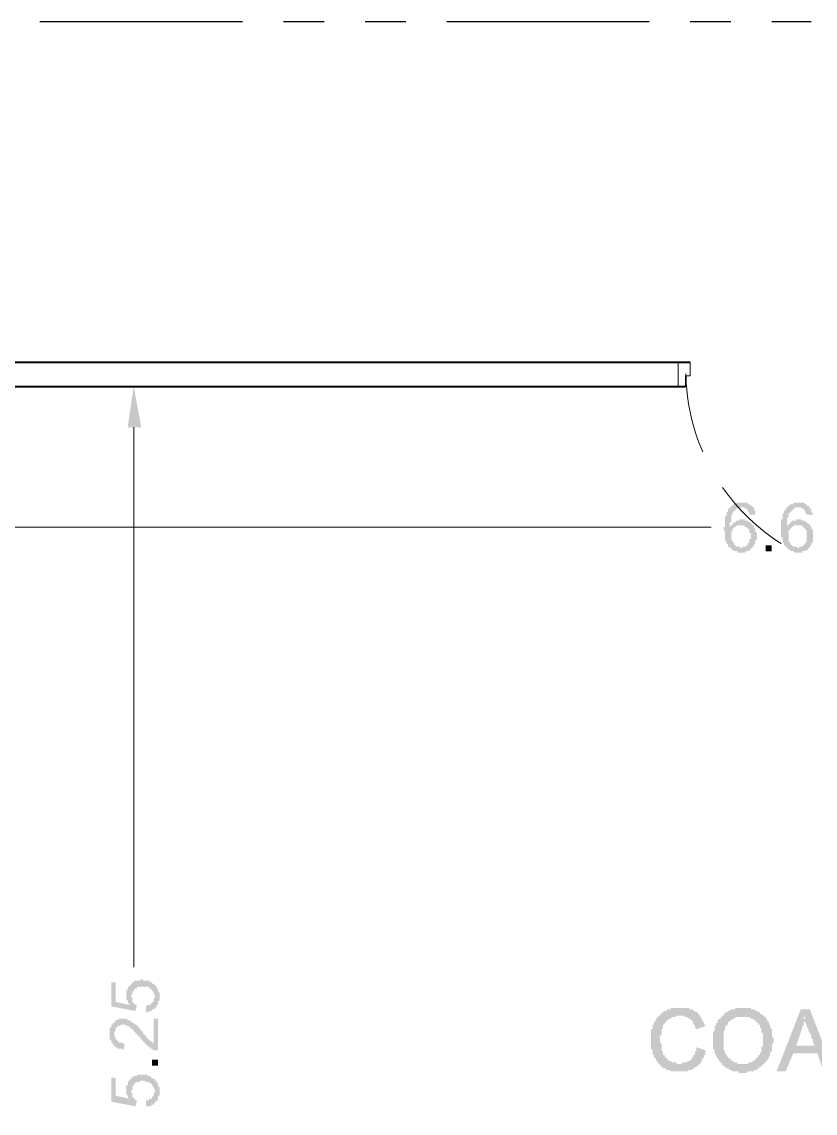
# Model space of a CAD drawing. Header units: inches. Extents: x -11 to 213, y -78 to 40.
# Drawn here: x 3.019 to 6.192, y 18.289 to 22.652 of the extents above; entities that cross this region are included whole.
import ezdxf

# ---------------------------------------------------------------- set-up
doc = ezdxf.new("R2010")
doc.units = ezdxf.units.IN
doc.header["$MEASUREMENT"] = 0
doc.layers.add('PDF_0', color=7, linetype='Continuous')

msp = doc.modelspace()

# ---------------------------------------------------------------- hatches: boundary and pattern name
at = {"layer": 'PDF_0'}
h = msp.add_hatch(color=256, dxfattribs=at)
h.paths.add_polyline_path([(5.85015, 20.63284), (5.8562, 20.63889), (5.8562, 20.63889), (5.8562, 20.63889), (5.86225, 20.64494), (5.86225, 20.64494), (5.86225, 20.64494), (5.8683, 20.65099), (5.8683, 20.65099), (5.8683, 20.65099), (5.87434, 20.65099), (5.87434, 20.65704), (5.87434, 20.65704), (5.88039, 20.65704), (5.88039, 20.65704), (5.88039, 20.65704), (5.88644, 20.65704), (5.88644, 20.65704), (5.89249, 20.66308), (5.89249, 20.66308), (5.89854, 20.66308), (5.89854, 20.66308), (5.89854, 20.66308), (5.90458, 20.66308), (5.90458, 20.66308), (5.91063, 20.66308), (5.91063, 20.65704), (5.91063, 20.65704), (5.91668, 20.65704), (5.91668, 20.65704), (5.92273, 20.65704), (5.92273, 20.65704), (5.92273, 20.65704), (5.92878, 20.65099), (5.92878, 20.65099), (5.93482, 20.65099), (5.93482, 20.65099), (5.93482, 20.64494), (5.94087, 20.64494), (5.94087, 20.64494), (5.94087, 20.64494), (5.94087, 20.63889), (5.94692, 20.63889), (5.94692, 20.63889), (5.94692, 20.63284), (5.94692, 20.63284), (5.94692, 20.63284), (5.95297, 20.6268), (5.95297, 20.6268), (5.95297, 20.62075), (5.95297, 20.62075), (5.95297, 20.62075), (5.95297, 20.6147), (5.95297, 20.6147), (5.95902, 20.60865), (5.95902, 20.60865), (5.95902, 20.60261), (5.95902, 20.60261), (5.95902, 20.59656), (5.95902, 20.59656), (5.95902, 20.59656), (5.95902, 20.59051), (5.95902, 20.59051), (5.95902, 20.58446), (5.95902, 20.58446), (5.95297, 20.57841), (5.95297, 20.57841), (5.95297, 20.57841), (5.95297, 20.57237), (5.95297, 20.57237), (5.95297, 20.56632), (5.95297, 20.56632), (5.94692, 20.56632), (5.94692, 20.56027), (5.94692, 20.56027), (5.94692, 20.55422), (5.94692, 20.55422), (5.94087, 20.55422), (5.94087, 20.54817), (5.94087, 20.54817), (5.94087, 20.54817), (5.93482, 20.54817), (5.93482, 20.54213), (5.93482, 20.54213), (5.92878, 20.54213), (5.92878, 20.54213), (5.92878, 20.53608), (5.92273, 20.53608), (5.92273, 20.53608), (5.92273, 20.53608), (5.91668, 20.53608), (5.91668, 20.53608), (5.91063, 20.53003), (5.91063, 20.53003), (5.90458, 20.53003), (5.90458, 20.53003), (5.90458, 20.53003), (5.89854, 20.53003), (5.89854, 20.53003), (5.89249, 20.53003), (5.89249, 20.53003), (5.88644, 20.53003), (5.88644, 20.53003), (5.88039, 20.53003), (5.88039, 20.53003), (5.88039, 20.53608), (5.87434, 20.53608), (5.87434, 20.53608), (5.8683, 20.53608), (5.8683, 20.53608), (5.8683, 20.53608), (5.86225, 20.54213), (5.86225, 20.54213), (5.86225, 20.54213), (5.8562, 20.54213), (5.8562, 20.54817), (5.85015, 20.54817), (5.85015, 20.54817), (5.85015, 20.55422), (5.85015, 20.55422), (5.85015, 20.55422), (5.84411, 20.55422), (5.84411, 20.55422), (5.84411, 20.56027), (5.84411, 20.56027), (5.84411, 20.56027), (5.83806, 20.56632), (5.83806, 20.56632), (5.83806, 20.56632), (5.83806, 20.57237), (5.83806, 20.57237), (5.83806, 20.57237), (5.83201, 20.57841), (5.83201, 20.57841), (5.83201, 20.58446), (5.83201, 20.58446), (5.83201, 20.58446), (5.83201, 20.59051), (5.83201, 20.59051), (5.83201, 20.59656), (5.83201, 20.59656), (5.83201, 20.60261), (5.83201, 20.60261), (5.83201, 20.60865), (5.83201, 20.60865), (5.83201, 20.6147), (5.82596, 20.62075), (5.82596, 20.62075), (5.82596, 20.6268), (5.82596, 20.6268), (5.82596, 20.6268), (5.82596, 20.63284), (5.83201, 20.63284), (5.83201, 20.63889), (5.83201, 20.64494), (5.83201, 20.64494), (5.83201, 20.65099), (5.83201, 20.65099), (5.83201, 20.65704), (5.83201, 20.65704), (5.83201, 20.66308), (5.83201, 20.66308), (5.83201, 20.66308), (5.83201, 20.66913), (5.83201, 20.66913), (5.83201, 20.67518), (5.83201, 20.67518), (5.83806, 20.68123), (5.83806, 20.68123), (5.83806, 20.68123), (5.83806, 20.68728), (5.83806, 20.68728), (5.83806, 20.68728), (5.83806, 20.69332), (5.84411, 20.69332), (5.84411, 20.69332), (5.84411, 20.69937), (5.84411, 20.69937), (5.84411, 20.69937), (5.84411, 20.70542), (5.84411, 20.70542), (5.85015, 20.70542), (5.85015, 20.71147), (5.85015, 20.71147), (5.8562, 20.71147), (5.8562, 20.71147), (5.8562, 20.71751), (5.8562, 20.71751), (5.86225, 20.71751), (5.86225, 20.72356), (5.8683, 20.72356), (5.8683, 20.72356), (5.8683, 20.72356), (5.87434, 20.72356), (5.87434, 20.72356), (5.87434, 20.72961), (5.88039, 20.72961), (5.88039, 20.72961), (5.88644, 20.72961), (5.88644, 20.72961), (5.89249, 20.72961), (5.89249, 20.72961), (5.89249, 20.72961), (5.89854, 20.72961), (5.89854, 20.72961), (5.89854, 20.72961), (5.90458, 20.72961), (5.90458, 20.72961), (5.91063, 20.72961), (5.91063, 20.72961), (5.91668, 20.72961), (5.91668, 20.72961), (5.92273, 20.72961), (5.92273, 20.72356), (5.92273, 20.72356), (5.92878, 20.72356), (5.92878, 20.72356), (5.92878, 20.72356), (5.93482, 20.71751), (5.93482, 20.71751), (5.93482, 20.71751), (5.94087, 20.71751), (5.94087, 20.71147), (5.94087, 20.71147), (5.94692, 20.71147), (5.94692, 20.70542), (5.94692, 20.70542), (5.94692, 20.70542), (5.94692, 20.69937), (5.95297, 20.69937), (5.95297, 20.69332), (5.95297, 20.69332), (5.95297, 20.68728), (5.95297, 20.68728), (5.95297, 20.68123), (5.95297, 20.68123), (5.92878, 20.68123), (5.92878, 20.68123), (5.92878, 20.68728), (5.92878, 20.68728), (5.92878, 20.69332), (5.92273, 20.69332), (5.92273, 20.69332), (5.92273, 20.69937), (5.92273, 20.69937), (5.92273, 20.69937), (5.91668, 20.70542), (5.91668, 20.70542), (5.91668, 20.70542), (5.91063, 20.70542), (5.91063, 20.70542), (5.91063, 20.71147), (5.90458, 20.71147), (5.90458, 20.71147), (5.90458, 20.71147), (5.89854, 20.71147), (5.89854, 20.71147), (5.89249, 20.71147), (5.89249, 20.71147), (5.89249, 20.71147), (5.88644, 20.71147), (5.88644, 20.71147), (5.88039, 20.70542), (5.88039, 20.70542), (5.88039, 20.70542), (5.87434, 20.70542), (5.87434, 20.69937), (5.87434, 20.69937), (5.8683, 20.69937), (5.8683, 20.69332), (5.8683, 20.69332), (5.8683, 20.69332), (5.86225, 20.69332), (5.86225, 20.68728), (5.86225, 20.68728), (5.86225, 20.68728), (5.86225, 20.68123), (5.86225, 20.68123), (5.8562, 20.68123), (5.8562, 20.67518), (5.8562, 20.67518), (5.8562, 20.66913), (5.8562, 20.66913), (5.8562, 20.66913), (5.8562, 20.66308), (5.8562, 20.66308), (5.8562, 20.65704), (5.8562, 20.65704), (5.8562, 20.65099), (5.85015, 20.65099), (5.85015, 20.64494), (5.85015, 20.64494), (5.85015, 20.63889), (5.85015, 20.63284), (5.85015, 20.63284)], flags=0)
h.paths.add_polyline_path([(5.89854, 20.54817), (5.89854, 20.54817), (5.89854, 20.54817), (5.90458, 20.55422), (5.90458, 20.55422), (5.91063, 20.55422), (5.91063, 20.55422), (5.91063, 20.55422), (5.91668, 20.55422), (5.91668, 20.56027), (5.91668, 20.56027), (5.92273, 20.56027), (5.92273, 20.56632), (5.92273, 20.56632), (5.92273, 20.56632), (5.92878, 20.57237), (5.92878, 20.57237), (5.92878, 20.57237), (5.92878, 20.57841), (5.92878, 20.57841), (5.92878, 20.58446), (5.93482, 20.58446), (5.93482, 20.59051), (5.93482, 20.59051), (5.93482, 20.59656), (5.93482, 20.59656), (5.93482, 20.59656), (5.93482, 20.60261), (5.93482, 20.60261), (5.93482, 20.60865), (5.92878, 20.60865), (5.92878, 20.6147), (5.92878, 20.6147), (5.92878, 20.62075), (5.92878, 20.62075), (5.92878, 20.62075), (5.92273, 20.6268), (5.92273, 20.6268), (5.92273, 20.6268), (5.92273, 20.6268), (5.91668, 20.63284), (5.91668, 20.63284), (5.91668, 20.63284), (5.91063, 20.63284), (5.91063, 20.63889), (5.91063, 20.63889), (5.90458, 20.63889), (5.90458, 20.63889), (5.89854, 20.63889), (5.89854, 20.63889), (5.89249, 20.63889), (5.89249, 20.63889), (5.89249, 20.63889), (5.88644, 20.63889), (5.88644, 20.63889), (5.88039, 20.63889), (5.88039, 20.63889), (5.87434, 20.63284), (5.87434, 20.63284), (5.87434, 20.63284), (5.8683, 20.63284), (5.8683, 20.6268), (5.8683, 20.6268), (5.8683, 20.6268), (5.86225, 20.6268), (5.86225, 20.62075), (5.86225, 20.62075), (5.86225, 20.62075), (5.86225, 20.6147), (5.8562, 20.6147), (5.8562, 20.60865), (5.8562, 20.60865), (5.8562, 20.60261), (5.8562, 20.60261), (5.8562, 20.59656), (5.8562, 20.59656), (5.8562, 20.59656), (5.8562, 20.59051), (5.8562, 20.59051), (5.8562, 20.58446), (5.8562, 20.58446), (5.8562, 20.57841), (5.86225, 20.57841), (5.86225, 20.57841), (5.86225, 20.57237), (5.86225, 20.57237), (5.86225, 20.57237), (5.8683, 20.56632), (5.8683, 20.56632), (5.8683, 20.56632), (5.8683, 20.56027), (5.87434, 20.56027), (5.87434, 20.56027), (5.87434, 20.55422), (5.88039, 20.55422), (5.88039, 20.55422), (5.88039, 20.55422), (5.88644, 20.55422), (5.88644, 20.55422), (5.89249, 20.55422), (5.89249, 20.54817), (5.89249, 20.54817), (5.89854, 20.54817)], flags=0)
h = msp.add_hatch(color=256, dxfattribs=at)
h.paths.add_polyline_path([(6.07998, 20.63284), (6.07998, 20.63889), (6.08603, 20.63889), (6.08603, 20.63889), (6.08603, 20.64494), (6.08603, 20.64494), (6.09208, 20.64494), (6.09208, 20.65099), (6.09208, 20.65099), (6.09813, 20.65099), (6.09813, 20.65099), (6.09813, 20.65704), (6.10417, 20.65704), (6.10417, 20.65704), (6.11022, 20.65704), (6.11022, 20.65704), (6.11022, 20.65704), (6.11627, 20.65704), (6.11627, 20.66308), (6.12232, 20.66308), (6.12232, 20.66308), (6.12836, 20.66308), (6.12836, 20.66308), (6.12836, 20.66308), (6.13441, 20.66308), (6.13441, 20.66308), (6.14046, 20.65704), (6.14046, 20.65704), (6.14046, 20.65704), (6.14651, 20.65704), (6.14651, 20.65704), (6.15256, 20.65704), (6.15256, 20.65704), (6.15256, 20.65099), (6.1586, 20.65099), (6.1586, 20.65099), (6.1586, 20.65099), (6.16465, 20.64494), (6.16465, 20.64494), (6.16465, 20.64494), (6.1707, 20.64494), (6.1707, 20.63889), (6.1707, 20.63889), (6.1707, 20.63889), (6.17675, 20.63284), (6.17675, 20.63284), (6.17675, 20.63284), (6.17675, 20.6268), (6.17675, 20.6268), (6.1828, 20.62075), (6.1828, 20.62075), (6.1828, 20.62075), (6.1828, 20.6147), (6.1828, 20.6147), (6.1828, 20.60865), (6.1828, 20.60865), (6.1828, 20.60261), (6.1828, 20.60261), (6.1828, 20.59656), (6.1828, 20.59656), (6.1828, 20.59656), (6.1828, 20.59051), (6.1828, 20.59051), (6.1828, 20.58446), (6.1828, 20.58446), (6.1828, 20.57841), (6.1828, 20.57841), (6.1828, 20.57841), (6.1828, 20.57237), (6.1828, 20.57237), (6.17675, 20.56632), (6.17675, 20.56632), (6.17675, 20.56632), (6.17675, 20.56027), (6.17675, 20.56027), (6.1707, 20.55422), (6.1707, 20.55422), (6.1707, 20.55422), (6.1707, 20.54817), (6.1707, 20.54817), (6.16465, 20.54817), (6.16465, 20.54817), (6.16465, 20.54213), (6.1586, 20.54213), (6.1586, 20.54213), (6.1586, 20.54213), (6.15256, 20.53608), (6.15256, 20.53608), (6.15256, 20.53608), (6.14651, 20.53608), (6.14651, 20.53608), (6.14046, 20.53608), (6.14046, 20.53003), (6.13441, 20.53003), (6.13441, 20.53003), (6.13441, 20.53003), (6.12836, 20.53003), (6.12836, 20.53003), (6.12232, 20.53003), (6.12232, 20.53003), (6.11627, 20.53003), (6.11627, 20.53003), (6.11022, 20.53003), (6.11022, 20.53003), (6.11022, 20.53003), (6.10417, 20.53608), (6.10417, 20.53608), (6.09813, 20.53608), (6.09813, 20.53608), (6.09813, 20.53608), (6.09208, 20.53608), (6.09208, 20.54213), (6.08603, 20.54213), (6.08603, 20.54213), (6.08603, 20.54213), (6.07998, 20.54817), (6.07998, 20.54817), (6.07998, 20.54817), (6.07393, 20.55422), (6.07393, 20.55422), (6.07393, 20.55422), (6.07393, 20.55422), (6.07393, 20.55422), (6.06789, 20.56027), (6.06789, 20.56027), (6.06789, 20.56027), (6.06789, 20.56632), (6.06789, 20.56632), (6.06789, 20.56632), (6.06184, 20.57237), (6.06184, 20.57237), (6.06184, 20.57237), (6.06184, 20.57841), (6.06184, 20.57841), (6.06184, 20.58446), (6.06184, 20.58446), (6.06184, 20.58446), (6.06184, 20.59051), (6.05579, 20.59051), (6.05579, 20.59656), (6.05579, 20.59656), (6.05579, 20.60261), (6.05579, 20.60261), (6.05579, 20.60865), (6.05579, 20.60865), (6.05579, 20.6147), (6.05579, 20.62075), (6.05579, 20.62075), (6.05579, 20.6268), (6.05579, 20.6268), (6.05579, 20.6268), (6.05579, 20.63284), (6.05579, 20.63284), (6.05579, 20.63889), (6.05579, 20.64494), (6.05579, 20.64494), (6.05579, 20.65099), (6.05579, 20.65099), (6.05579, 20.65704), (6.05579, 20.65704), (6.05579, 20.66308), (6.06184, 20.66308), (6.06184, 20.66308), (6.06184, 20.66913), (6.06184, 20.66913), (6.06184, 20.67518), (6.06184, 20.67518), (6.06184, 20.68123), (6.06184, 20.68123), (6.06184, 20.68123), (6.06184, 20.68728), (6.06789, 20.68728), (6.06789, 20.68728), (6.06789, 20.69332), (6.06789, 20.69332), (6.06789, 20.69332), (6.06789, 20.69937), (6.07393, 20.69937), (6.07393, 20.69937), (6.07393, 20.70542), (6.07393, 20.70542), (6.07393, 20.70542), (6.07998, 20.71147), (6.07998, 20.71147), (6.07998, 20.71147), (6.07998, 20.71147), (6.08603, 20.71751), (6.08603, 20.71751), (6.08603, 20.71751), (6.09208, 20.72356), (6.09208, 20.72356), (6.09208, 20.72356), (6.09813, 20.72356), (6.09813, 20.72356), (6.10417, 20.72356), (6.10417, 20.72961), (6.10417, 20.72961), (6.11022, 20.72961), (6.11022, 20.72961), (6.11627, 20.72961), (6.11627, 20.72961), (6.12232, 20.72961), (6.12232, 20.72961), (6.12836, 20.72961), (6.12836, 20.72961), (6.12836, 20.72961), (6.13441, 20.72961), (6.13441, 20.72961), (6.13441, 20.72961), (6.14046, 20.72961), (6.14046, 20.72961), (6.14651, 20.72961), (6.14651, 20.72961), (6.15256, 20.72356), (6.15256, 20.72356), (6.15256, 20.72356), (6.1586, 20.72356), (6.1586, 20.72356), (6.1586, 20.71751), (6.16465, 20.71751), (6.16465, 20.71751), (6.16465, 20.71751), (6.1707, 20.71147), (6.1707, 20.71147), (6.1707, 20.71147), (6.1707, 20.70542), (6.17675, 20.70542), (6.17675, 20.70542), (6.17675, 20.69937), (6.17675, 20.69937), (6.17675, 20.69332), (6.17675, 20.69332), (6.1828, 20.68728), (6.1828, 20.68728), (6.1828, 20.68123), (6.1828, 20.68123), (6.1586, 20.68123), (6.1586, 20.68123), (6.1586, 20.68728), (6.15256, 20.68728), (6.15256, 20.69332), (6.15256, 20.69332), (6.15256, 20.69332), (6.15256, 20.69937), (6.14651, 20.69937), (6.14651, 20.69937), (6.14651, 20.70542), (6.14651, 20.70542), (6.14046, 20.70542), (6.14046, 20.70542), (6.14046, 20.70542), (6.13441, 20.71147), (6.13441, 20.71147), (6.12836, 20.71147), (6.12836, 20.71147), (6.12836, 20.71147), (6.12232, 20.71147), (6.12232, 20.71147), (6.12232, 20.71147), (6.11627, 20.71147), (6.11627, 20.71147), (6.11022, 20.71147), (6.11022, 20.70542), (6.11022, 20.70542), (6.10417, 20.70542), (6.10417, 20.70542), (6.10417, 20.69937), (6.09813, 20.69937), (6.09813, 20.69937), (6.09813, 20.69332), (6.09208, 20.69332), (6.09208, 20.69332), (6.09208, 20.69332), (6.09208, 20.68728), (6.09208, 20.68728), (6.08603, 20.68728), (6.08603, 20.68123), (6.08603, 20.68123), (6.08603, 20.68123), (6.08603, 20.67518), (6.08603, 20.67518), (6.08603, 20.66913), (6.08603, 20.66913), (6.07998, 20.66913), (6.07998, 20.66308), (6.07998, 20.66308), (6.07998, 20.65704), (6.07998, 20.65704), (6.07998, 20.65099), (6.07998, 20.65099), (6.07998, 20.64494), (6.07998, 20.64494), (6.07998, 20.63889), (6.07998, 20.63284), (6.07998, 20.63284)], flags=0)
h.paths.add_polyline_path([(6.12232, 20.54817), (6.12836, 20.54817), (6.12836, 20.54817), (6.12836, 20.55422), (6.13441, 20.55422), (6.13441, 20.55422), (6.14046, 20.55422), (6.14046, 20.55422), (6.14046, 20.55422), (6.14651, 20.56027), (6.14651, 20.56027), (6.14651, 20.56027), (6.15256, 20.56632), (6.15256, 20.56632), (6.15256, 20.56632), (6.15256, 20.57237), (6.15256, 20.57237), (6.1586, 20.57237), (6.1586, 20.57841), (6.1586, 20.57841), (6.1586, 20.58446), (6.1586, 20.58446), (6.1586, 20.59051), (6.1586, 20.59051), (6.1586, 20.59656), (6.1586, 20.59656), (6.1586, 20.59656), (6.1586, 20.60261), (6.1586, 20.60261), (6.1586, 20.60865), (6.1586, 20.60865), (6.1586, 20.6147), (6.1586, 20.6147), (6.1586, 20.62075), (6.15256, 20.62075), (6.15256, 20.62075), (6.15256, 20.6268), (6.15256, 20.6268), (6.15256, 20.6268), (6.14651, 20.6268), (6.14651, 20.63284), (6.14651, 20.63284), (6.14046, 20.63284), (6.14046, 20.63284), (6.14046, 20.63889), (6.13441, 20.63889), (6.13441, 20.63889), (6.12836, 20.63889), (6.12836, 20.63889), (6.12232, 20.63889), (6.12232, 20.63889), (6.12232, 20.63889), (6.11627, 20.63889), (6.11627, 20.63889), (6.11022, 20.63889), (6.11022, 20.63889), (6.10417, 20.63889), (6.10417, 20.63284), (6.10417, 20.63284), (6.09813, 20.63284), (6.09813, 20.63284), (6.09813, 20.6268), (6.09208, 20.6268), (6.09208, 20.6268), (6.09208, 20.6268), (6.09208, 20.62075), (6.08603, 20.62075), (6.08603, 20.62075), (6.08603, 20.6147), (6.08603, 20.6147), (6.08603, 20.60865), (6.08603, 20.60865), (6.08603, 20.60261), (6.08603, 20.60261), (6.08603, 20.59656), (6.08603, 20.59656), (6.08603, 20.59656), (6.08603, 20.59051), (6.08603, 20.59051), (6.08603, 20.58446), (6.08603, 20.58446), (6.08603, 20.57841), (6.08603, 20.57841), (6.08603, 20.57841), (6.08603, 20.57237), (6.09208, 20.57237), (6.09208, 20.57237), (6.09208, 20.56632), (6.09208, 20.56632), (6.09208, 20.56632), (6.09813, 20.56027), (6.09813, 20.56027), (6.09813, 20.56027), (6.10417, 20.55422), (6.10417, 20.55422), (6.11022, 20.55422), (6.11022, 20.55422), (6.11022, 20.55422), (6.11627, 20.55422), (6.11627, 20.55422), (6.12232, 20.54817), (6.12232, 20.54817), (6.12232, 20.54817)], flags=0)
for points in [[(3.44905, 18.72164), (3.44905, 18.72769), (3.443, 18.72769), (3.443, 18.73374), (3.443, 18.73374), (3.443, 18.73374), (3.443, 18.73978), (3.43695, 18.73978), (3.43695, 18.74583), (3.43695, 18.74583), (3.43695, 18.75188), (3.43695, 18.75188), (3.43695, 18.75188), (3.43695, 18.75793), (3.43695, 18.75793), (3.43695, 18.76397), (3.43695, 18.76397), (3.43695, 18.76397), (3.43695, 18.77002), (3.43695, 18.77002), (3.43695, 18.77607), (3.43695, 18.77607), (3.43695, 18.78212), (3.443, 18.78212), (3.443, 18.78212), (3.443, 18.78817), (3.443, 18.78817), (3.443, 18.79421), (3.443, 18.79421), (3.44905, 18.79421), (3.44905, 18.80026), (3.44905, 18.80026), (3.4551, 18.80026), (3.4551, 18.80631), (3.4551, 18.80631), (3.4551, 18.80631), (3.46114, 18.80631), (3.46114, 18.81236), (3.46114, 18.81236), (3.46719, 18.81236), (3.46719, 18.81236), (3.46719, 18.81841), (3.47324, 18.81841), (3.47324, 18.81841), (3.47929, 18.81841), (3.47929, 18.81841), (3.48534, 18.81841), (3.48534, 18.81841), (3.48534, 18.81841), (3.49138, 18.81841), (3.49138, 18.81841), (3.49743, 18.82445), (3.49743, 18.82445), (3.49743, 18.82445), (3.50348, 18.82445), (3.50348, 18.81841), (3.50953, 18.81841), (3.50953, 18.81841), (3.51558, 18.81841), (3.51558, 18.81841), (3.52162, 18.81841), (3.52162, 18.81841), (3.52162, 18.81841), (3.52767, 18.81841), (3.52767, 18.81841), (3.53372, 18.81236), (3.53372, 18.81236), (3.53372, 18.81236), (3.53977, 18.81236), (3.53977, 18.81236), (3.53977, 18.80631), (3.54582, 18.80631), (3.54582, 18.80631), (3.54582, 18.80631), (3.55186, 18.80026), (3.55186, 18.80026), (3.55186, 18.80026), (3.55186, 18.80026), (3.55791, 18.79421), (3.55791, 18.79421), (3.55791, 18.79421), (3.55791, 18.78817), (3.56396, 18.78817), (3.56396, 18.78212), (3.56396, 18.78212), (3.56396, 18.78212), (3.56396, 18.77607), (3.56396, 18.77607), (3.57001, 18.77002), (3.57001, 18.77002), (3.57001, 18.77002), (3.57001, 18.76397), (3.57001, 18.76397), (3.57001, 18.75793), (3.57001, 18.75793), (3.57001, 18.75793), (3.57001, 18.75188), (3.57001, 18.75188), (3.57001, 18.74583), (3.57001, 18.74583), (3.57001, 18.73978), (3.57001, 18.73978), (3.56396, 18.73374), (3.56396, 18.73374), (3.56396, 18.73374), (3.56396, 18.72769), (3.56396, 18.72769), (3.56396, 18.72164), (3.56396, 18.72164), (3.55791, 18.72164), (3.55791, 18.71559), (3.55791, 18.71559), (3.55791, 18.71559), (3.55186, 18.70954), (3.55186, 18.70954), (3.55186, 18.70954), (3.54582, 18.7035), (3.54582, 18.7035), (3.54582, 18.7035), (3.53977, 18.7035), (3.53977, 18.69745), (3.53977, 18.69745), (3.53372, 18.69745), (3.53372, 18.69745), (3.52767, 18.69745), (3.52767, 18.69745), (3.52767, 18.6914), (3.52162, 18.6914), (3.52162, 18.6914), (3.51558, 18.6914), (3.51558, 18.6914), (3.51558, 18.71559), (3.51558, 18.71559), (3.52162, 18.72164), (3.52162, 18.72164), (3.52162, 18.72164), (3.52767, 18.72164), (3.52767, 18.72164), (3.53372, 18.72164), (3.53372, 18.72769), (3.53372, 18.72769), (3.53977, 18.72769), (3.53977, 18.72769), (3.53977, 18.72769), (3.53977, 18.73374), (3.54582, 18.73374), (3.54582, 18.73978), (3.54582, 18.73978), (3.54582, 18.73978), (3.54582, 18.74583), (3.54582, 18.74583), (3.55186, 18.75188), (3.55186, 18.75188), (3.55186, 18.75793), (3.55186, 18.75793), (3.55186, 18.75793), (3.55186, 18.75793), (3.55186, 18.76397), (3.54582, 18.76397), (3.54582, 18.77002), (3.54582, 18.77002), (3.54582, 18.77002), (3.54582, 18.77607), (3.53977, 18.77607), (3.53977, 18.78212), (3.53977, 18.78212), (3.53977, 18.78212), (3.53372, 18.78212), (3.53372, 18.78817), (3.53372, 18.78817), (3.52767, 18.78817), (3.52767, 18.78817), (3.52767, 18.79421), (3.52162, 18.79421), (3.52162, 18.79421), (3.51558, 18.79421), (3.51558, 18.79421), (3.50953, 18.79421), (3.50953, 18.79421), (3.50953, 18.79421), (3.50348, 18.79421), (3.50348, 18.79421), (3.49743, 18.79421), (3.49743, 18.79421), (3.49138, 18.79421), (3.49138, 18.79421), (3.48534, 18.79421), (3.48534, 18.79421), (3.48534, 18.79421), (3.47929, 18.79421), (3.47929, 18.78817), (3.47324, 18.78817), (3.47324, 18.78817), (3.47324, 18.78817), (3.46719, 18.78212), (3.46719, 18.78212), (3.46719, 18.78212), (3.46719, 18.78212), (3.46719, 18.77607), (3.46114, 18.77607), (3.46114, 18.77607), (3.46114, 18.77002), (3.46114, 18.77002), (3.46114, 18.76397), (3.46114, 18.76397), (3.46114, 18.76397), (3.4551, 18.75793), (3.4551, 18.75793), (3.4551, 18.75188), (3.4551, 18.75188), (3.46114, 18.75188), (3.46114, 18.74583), (3.46114, 18.74583), (3.46114, 18.73978), (3.46114, 18.73978), (3.46114, 18.73374), (3.46114, 18.73374), (3.46114, 18.73374), (3.46719, 18.72769), (3.46719, 18.72769), (3.46719, 18.72769), (3.47324, 18.72164), (3.47324, 18.72164), (3.47324, 18.72164), (3.47929, 18.72164), (3.47324, 18.69745), (3.37647, 18.71559), (3.37647, 18.81236), (3.39462, 18.81236), (3.39462, 18.73374)], [(5.75338, 18.54019), (5.75338, 18.53415), (5.75338, 18.53415), (5.75338, 18.5281), (5.75338, 18.52205), (5.74734, 18.52205), (5.74734, 18.516), (5.74734, 18.516), (5.74734, 18.50995), (5.74129, 18.50995), (5.74129, 18.50391), (5.74129, 18.50391), (5.74129, 18.49786), (5.73524, 18.49786), (5.73524, 18.49181), (5.73524, 18.49181), (5.72919, 18.48576), (5.72919, 18.48576), (5.72919, 18.48576), (5.72315, 18.47972), (5.72315, 18.47972), (5.72315, 18.47972), (5.7171, 18.47367), (5.7171, 18.47367), (5.71105, 18.47367), (5.71105, 18.46762), (5.71105, 18.46762), (5.705, 18.46762), (5.705, 18.46762), (5.69895, 18.46157), (5.69895, 18.46157), (5.69291, 18.46157), (5.69291, 18.46157), (5.68686, 18.46157), (5.68081, 18.45552), (5.68081, 18.45552), (5.67476, 18.45552), (5.67476, 18.45552), (5.66871, 18.45552), (5.66871, 18.45552), (5.66267, 18.45552), (5.66267, 18.45552), (5.65662, 18.45552), (5.65057, 18.45552), (5.65057, 18.45552), (5.64452, 18.45552), (5.64452, 18.45552), (5.63847, 18.45552), (5.63243, 18.45552), (5.63243, 18.45552), (5.62638, 18.45552), (5.62638, 18.45552), (5.62033, 18.45552), (5.61428, 18.45552), (5.61428, 18.45552), (5.60824, 18.46157), (5.60824, 18.46157), (5.60219, 18.46157), (5.60219, 18.46157), (5.59614, 18.46157), (5.59614, 18.46762), (5.59009, 18.46762), (5.59009, 18.46762), (5.58404, 18.46762), (5.58404, 18.47367), (5.58404, 18.47367), (5.578, 18.47367), (5.578, 18.47367), (5.57195, 18.47972), (5.57195, 18.47972), (5.57195, 18.48576), (5.5659, 18.48576), (5.5659, 18.48576), (5.5659, 18.49181), (5.55985, 18.49181), (5.55985, 18.49181), (5.55985, 18.49786), (5.55985, 18.49786), (5.5538, 18.50391), (5.5538, 18.50391), (5.5538, 18.50995), (5.5538, 18.50995), (5.54776, 18.50995), (5.54776, 18.516), (5.54776, 18.516), (5.54776, 18.52205), (5.54171, 18.52205), (5.54171, 18.5281), (5.54171, 18.53415), (5.54171, 18.53415), (5.54171, 18.54019), (5.54171, 18.54019), (5.53566, 18.54624), (5.53566, 18.54624), (5.53566, 18.55229), (5.53566, 18.55229), (5.53566, 18.55834), (5.53566, 18.55834), (5.53566, 18.56439), (5.53566, 18.57043), (5.53566, 18.57043), (5.53566, 18.57648), (5.53566, 18.57648), (5.53566, 18.58253), (5.53566, 18.58253), (5.53566, 18.58858), (5.53566, 18.59462), (5.53566, 18.59462), (5.53566, 18.60067), (5.53566, 18.60672), (5.53566, 18.60672), (5.53566, 18.61277), (5.53566, 18.61277), (5.53566, 18.61882), (5.53566, 18.62486), (5.54171, 18.62486), (5.54171, 18.63091), (5.54171, 18.63091), (5.54171, 18.63696), (5.54171, 18.63696), (5.54171, 18.64301), (5.54776, 18.64301), (5.54776, 18.64906), (5.54776, 18.64906), (5.54776, 18.6551), (5.5538, 18.6551), (5.5538, 18.66115), (5.5538, 18.66115), (5.5538, 18.6672), (5.55985, 18.6672), (5.55985, 18.6672), (5.55985, 18.67325), (5.5659, 18.67325), (5.5659, 18.6793), (5.5659, 18.6793), (5.5659, 18.6793), (5.57195, 18.6793), (5.57195, 18.68534), (5.578, 18.68534), (5.578, 18.68534), (5.578, 18.69139), (5.58404, 18.69139), (5.58404, 18.69139), (5.59009, 18.69744), (5.59009, 18.69744), (5.59614, 18.69744), (5.59614, 18.69744), (5.60219, 18.70349), (5.60219, 18.70349), (5.60824, 18.70349), (5.60824, 18.70349), (5.61428, 18.70349), (5.61428, 18.70953), (5.62033, 18.70953), (5.62033, 18.70953), (5.62638, 18.70953), (5.62638, 18.70953), (5.63243, 18.70953), (5.63847, 18.70953), (5.63847, 18.70953), (5.64452, 18.70953), (5.64452, 18.70953), (5.65057, 18.70953), (5.65057, 18.70953), (5.65662, 18.70953), (5.66267, 18.70953), (5.66267, 18.70953), (5.66871, 18.70953), (5.66871, 18.70953), (5.67476, 18.70953), (5.68081, 18.70953), (5.68081, 18.70953), (5.68686, 18.70953), (5.68686, 18.70953), (5.69291, 18.70349), (5.69291, 18.70349), (5.69895, 18.70349), (5.69895, 18.70349), (5.705, 18.70349), (5.705, 18.69744), (5.71105, 18.69744), (5.71105, 18.69744), (5.7171, 18.69139), (5.7171, 18.69139), (5.7171, 18.69139), (5.72315, 18.69139), (5.72315, 18.68534), (5.72315, 18.68534), (5.72919, 18.68534), (5.72919, 18.6793), (5.72919, 18.6793), (5.73524, 18.67325), (5.73524, 18.67325), (5.73524, 18.6672), (5.74129, 18.6672), (5.74129, 18.66115), (5.74129, 18.66115), (5.74129, 18.6551), (5.74734, 18.6551), (5.74734, 18.64906), (5.74734, 18.64906), (5.74734, 18.64301), (5.75338, 18.64301), (5.75338, 18.63696), (5.75338, 18.63696), (5.7171, 18.62486), (5.71105, 18.63091), (5.71105, 18.63091), (5.71105, 18.63696), (5.71105, 18.64301), (5.705, 18.64301), (5.705, 18.64906), (5.705, 18.64906), (5.705, 18.6551), (5.69895, 18.6551), (5.69895, 18.6551), (5.69895, 18.66115), (5.69291, 18.66115), (5.69291, 18.6672), (5.69291, 18.6672), (5.68686, 18.6672), (5.68686, 18.6672), (5.68081, 18.67325), (5.68081, 18.67325), (5.67476, 18.67325), (5.67476, 18.67325), (5.66871, 18.67325), (5.66871, 18.6793), (5.66267, 18.6793), (5.66267, 18.6793), (5.65662, 18.6793), (5.65057, 18.6793), (5.65057, 18.6793), (5.65057, 18.6793), (5.64452, 18.6793), (5.63847, 18.6793), (5.63847, 18.6793), (5.63243, 18.67325), (5.63243, 18.67325), (5.62638, 18.67325), (5.62638, 18.67325), (5.62033, 18.67325), (5.62033, 18.67325), (5.61428, 18.6672), (5.61428, 18.6672), (5.60824, 18.6672), (5.60824, 18.6672), (5.60219, 18.66115), (5.60219, 18.66115), (5.60219, 18.66115), (5.59614, 18.6551), (5.59614, 18.6551), (5.59614, 18.6551), (5.59009, 18.64906), (5.59009, 18.64906), (5.59009, 18.64301), (5.59009, 18.64301), (5.58404, 18.64301), (5.58404, 18.63696), (5.58404, 18.63696), (5.58404, 18.63091), (5.58404, 18.63091), (5.578, 18.62486), (5.578, 18.62486), (5.578, 18.61882), (5.578, 18.61277), (5.578, 18.61277), (5.578, 18.60672), (5.578, 18.60672), (5.578, 18.60067), (5.57195, 18.60067), (5.57195, 18.59462), (5.57195, 18.58858), (5.57195, 18.58858), (5.57195, 18.58253), (5.57195, 18.58253), (5.57195, 18.57648), (5.57195, 18.57043), (5.57195, 18.57043), (5.578, 18.56439), (5.578, 18.55834), (5.578, 18.55834), (5.578, 18.55229), (5.578, 18.55229), (5.578, 18.54624), (5.578, 18.54624), (5.578, 18.54019), (5.578, 18.54019), (5.58404, 18.53415), (5.58404, 18.53415), (5.58404, 18.5281), (5.58404, 18.5281), (5.58404, 18.52205), (5.59009, 18.52205), (5.59009, 18.516), (5.59009, 18.516), (5.59009, 18.516), (5.59614, 18.50995), (5.59614, 18.50995), (5.59614, 18.50995), (5.60219, 18.50391), (5.60219, 18.50391), (5.60824, 18.49786), (5.60824, 18.49786), (5.61428, 18.49786), (5.61428, 18.49786), (5.62033, 18.49181), (5.62033, 18.49181), (5.62638, 18.49181), (5.62638, 18.49181), (5.63243, 18.49181), (5.63243, 18.49181), (5.63847, 18.49181), (5.63847, 18.48576), (5.64452, 18.48576), (5.65057, 18.48576), (5.65057, 18.48576), (5.65057, 18.48576), (5.65662, 18.48576), (5.65662, 18.48576), (5.66267, 18.49181), (5.66871, 18.49181), (5.66871, 18.49181), (5.67476, 18.49181), (5.67476, 18.49181), (5.68081, 18.49181), (5.68081, 18.49786), (5.68686, 18.49786), (5.68686, 18.49786), (5.69291, 18.49786), (5.69291, 18.50391), (5.69291, 18.50391), (5.69895, 18.50391), (5.69895, 18.50995), (5.69895, 18.50995), (5.705, 18.516), (5.705, 18.516), (5.705, 18.516), (5.705, 18.52205), (5.71105, 18.52205), (5.71105, 18.5281), (5.71105, 18.53415), (5.71105, 18.53415), (5.7171, 18.54019), (5.7171, 18.54019), (5.7171, 18.54624), (5.7171, 18.55229)], [(3.56396, 18.66721), (3.56396, 18.5402), (3.56396, 18.5402), (3.56396, 18.5402), (3.55792, 18.5402), (3.55792, 18.5402), (3.55187, 18.5402), (3.55187, 18.5402), (3.54582, 18.5402), (3.54582, 18.5402), (3.54582, 18.5402), (3.53977, 18.54625), (3.53977, 18.54625), (3.53373, 18.54625), (3.53373, 18.54625), (3.53373, 18.5523), (3.53373, 18.5523), (3.52768, 18.5523), (3.52768, 18.5523), (3.52768, 18.5523), (3.52163, 18.55834), (3.52163, 18.55834), (3.52163, 18.55834), (3.52163, 18.55834), (3.51558, 18.56439), (3.51558, 18.56439), (3.51558, 18.56439), (3.50953, 18.57044), (3.50953, 18.57044), (3.50953, 18.57044), (3.50349, 18.57649), (3.50349, 18.57649), (3.50349, 18.57649), (3.49744, 18.58254), (3.49744, 18.58254), (3.49744, 18.58858), (3.49139, 18.58858), (3.49139, 18.59463), (3.49139, 18.59463), (3.49139, 18.59463), (3.48534, 18.59463), (3.48534, 18.60068), (3.48534, 18.60068), (3.47929, 18.60068), (3.47929, 18.60673), (3.47929, 18.60673), (3.47325, 18.60673), (3.47325, 18.61277), (3.47325, 18.61277), (3.4672, 18.61277), (3.4672, 18.61882), (3.4672, 18.61882), (3.4672, 18.61882), (3.46115, 18.62487), (3.46115, 18.62487), (3.46115, 18.62487), (3.4551, 18.62487), (3.4551, 18.63092), (3.4551, 18.63092), (3.44906, 18.63092), (3.44906, 18.63697), (3.44301, 18.63697), (3.44301, 18.63697), (3.44301, 18.63697), (3.43696, 18.63697), (3.43696, 18.63697), (3.43696, 18.64301), (3.43091, 18.64301), (3.43091, 18.64301), (3.42486, 18.64301), (3.42486, 18.64301), (3.42486, 18.64301), (3.41882, 18.64301), (3.41882, 18.64301), (3.41277, 18.64301), (3.41277, 18.64301), (3.41277, 18.63697), (3.40672, 18.63697), (3.40672, 18.63697), (3.40672, 18.63697), (3.40067, 18.63697), (3.40067, 18.63092), (3.40067, 18.63092), (3.39462, 18.63092), (3.39462, 18.62487), (3.39462, 18.62487), (3.39462, 18.62487), (3.39462, 18.61882), (3.39462, 18.61882), (3.38858, 18.61277), (3.38858, 18.61277), (3.38858, 18.61277), (3.38858, 18.60673), (3.38858, 18.60673), (3.38858, 18.60068), (3.38858, 18.60068), (3.38858, 18.59463), (3.38858, 18.59463), (3.39462, 18.59463), (3.39462, 18.58858), (3.39462, 18.58858), (3.39462, 18.58254), (3.39462, 18.58254), (3.40067, 18.58254), (3.40067, 18.57649), (3.40067, 18.57649), (3.40067, 18.57649), (3.40672, 18.57649), (3.40672, 18.57044), (3.40672, 18.57044), (3.41277, 18.57044), (3.41277, 18.57044), (3.41882, 18.57044), (3.41882, 18.57044), (3.42486, 18.57044), (3.42486, 18.56439), (3.43091, 18.56439), (3.43091, 18.56439), (3.42486, 18.5402), (3.42486, 18.5402), (3.41882, 18.54625), (3.41882, 18.54625), (3.41277, 18.54625), (3.41277, 18.54625), (3.40672, 18.54625), (3.40672, 18.54625), (3.40672, 18.54625), (3.40067, 18.54625), (3.40067, 18.5523), (3.39462, 18.5523), (3.39462, 18.5523), (3.39462, 18.5523), (3.38858, 18.55834), (3.38858, 18.55834), (3.38858, 18.55834), (3.38858, 18.55834), (3.38253, 18.56439), (3.38253, 18.56439), (3.38253, 18.56439), (3.38253, 18.57044), (3.37648, 18.57044), (3.37648, 18.57044), (3.37648, 18.57649), (3.37648, 18.57649), (3.37648, 18.58254), (3.37648, 18.58254), (3.37043, 18.58254), (3.37043, 18.58858), (3.37043, 18.58858), (3.37043, 18.59463), (3.37043, 18.59463), (3.37043, 18.60068), (3.37043, 18.60068), (3.37043, 18.60673), (3.37043, 18.60673), (3.37043, 18.60673), (3.37043, 18.61277), (3.37043, 18.61277), (3.37043, 18.61882), (3.37043, 18.61882), (3.37043, 18.62487), (3.37043, 18.62487), (3.37043, 18.63092), (3.37648, 18.63092), (3.37648, 18.63092), (3.37648, 18.63697), (3.37648, 18.63697), (3.37648, 18.64301), (3.37648, 18.64301), (3.38253, 18.64301), (3.38253, 18.64906), (3.38253, 18.64906), (3.38253, 18.64906), (3.38858, 18.64906), (3.38858, 18.65511), (3.38858, 18.65511), (3.39462, 18.65511), (3.39462, 18.65511), (3.39462, 18.66116), (3.40067, 18.66116), (3.40067, 18.66116), (3.40067, 18.66116), (3.40672, 18.66116), (3.40672, 18.66721), (3.41277, 18.66721), (3.41277, 18.66721), (3.41882, 18.66721), (3.41882, 18.66721), (3.41882, 18.66721), (3.42486, 18.66721), (3.42486, 18.66721), (3.42486, 18.66721), (3.43091, 18.66721), (3.43091, 18.66721), (3.43696, 18.66721), (3.43696, 18.66721), (3.43696, 18.66721), (3.44301, 18.66116), (3.44301, 18.66116), (3.44906, 18.66116), (3.44906, 18.66116), (3.44906, 18.66116), (3.4551, 18.65511), (3.4551, 18.65511), (3.46115, 18.65511), (3.46115, 18.65511), (3.46115, 18.65511), (3.46115, 18.64906), (3.4672, 18.64906), (3.4672, 18.64906), (3.4672, 18.64906), (3.4672, 18.64906), (3.47325, 18.64301), (3.47325, 18.64301), (3.47325, 18.64301), (3.47929, 18.64301), (3.47929, 18.63697), (3.47929, 18.63697), (3.47929, 18.63697), (3.48534, 18.63697), (3.48534, 18.63092), (3.48534, 18.63092), (3.49139, 18.63092), (3.49139, 18.62487), (3.49139, 18.62487), (3.49744, 18.61882), (3.49744, 18.61882), (3.49744, 18.61882), (3.50349, 18.61277), (3.50349, 18.61277), (3.50349, 18.60673), (3.50953, 18.60673), (3.50953, 18.60068), (3.51558, 18.60068), (3.51558, 18.60068), (3.51558, 18.59463), (3.51558, 18.59463), (3.52163, 18.58858), (3.52163, 18.58858), (3.52163, 18.58858), (3.52768, 18.58254), (3.52768, 18.58254), (3.52768, 18.58254), (3.53373, 18.57649), (3.53373, 18.57649), (3.53373, 18.57649), (3.53977, 18.57649), (3.53977, 18.57044), (3.53977, 18.57044), (3.54582, 18.57044), (3.54582, 18.66721)], [(3.44905, 18.34666), (3.44905, 18.34666), (3.443, 18.3527), (3.443, 18.3527), (3.443, 18.3527), (3.443, 18.35875), (3.443, 18.35875), (3.43695, 18.3648), (3.43695, 18.3648), (3.43695, 18.3648), (3.43695, 18.37085), (3.43695, 18.37085), (3.43695, 18.3769), (3.43695, 18.3769), (3.43695, 18.38294), (3.43695, 18.38294), (3.43695, 18.38294), (3.43695, 18.38899), (3.43695, 18.38899), (3.43695, 18.39504), (3.43695, 18.39504), (3.43695, 18.40109), (3.43695, 18.40109), (3.443, 18.40109), (3.443, 18.40713), (3.443, 18.40713), (3.443, 18.41318), (3.443, 18.41318), (3.443, 18.41318), (3.44905, 18.41923), (3.44905, 18.41923), (3.44905, 18.41923), (3.4551, 18.42528), (3.4551, 18.42528), (3.4551, 18.42528), (3.4551, 18.43133), (3.46114, 18.43133), (3.46114, 18.43133), (3.46114, 18.43133), (3.46719, 18.43737), (3.46719, 18.43737), (3.46719, 18.43737), (3.47324, 18.43737), (3.47324, 18.43737), (3.47929, 18.43737), (3.47929, 18.44342), (3.48534, 18.44342), (3.48534, 18.44342), (3.48534, 18.44342), (3.49138, 18.44342), (3.49138, 18.44342), (3.49743, 18.44342), (3.49743, 18.44342), (3.49743, 18.44342), (3.50348, 18.44342), (3.50348, 18.44342), (3.50953, 18.44342), (3.50953, 18.44342), (3.51558, 18.44342), (3.51558, 18.44342), (3.52162, 18.44342), (3.52162, 18.43737), (3.52162, 18.43737), (3.52767, 18.43737), (3.52767, 18.43737), (3.53372, 18.43737), (3.53372, 18.43737), (3.53372, 18.43133), (3.53977, 18.43133), (3.53977, 18.43133), (3.53977, 18.43133), (3.54582, 18.42528), (3.54582, 18.42528), (3.54582, 18.42528), (3.55186, 18.42528), (3.55186, 18.42528), (3.55186, 18.41923), (3.55186, 18.41923), (3.55791, 18.41923), (3.55791, 18.41318), (3.55791, 18.41318), (3.55791, 18.41318), (3.56396, 18.40713), (3.56396, 18.40713), (3.56396, 18.40109), (3.56396, 18.40109), (3.56396, 18.40109), (3.56396, 18.39504), (3.57001, 18.39504), (3.57001, 18.38899), (3.57001, 18.38899), (3.57001, 18.38294), (3.57001, 18.38294), (3.57001, 18.38294), (3.57001, 18.3769), (3.57001, 18.3769), (3.57001, 18.37085), (3.57001, 18.37085), (3.57001, 18.37085), (3.57001, 18.3648), (3.57001, 18.3648), (3.57001, 18.35875), (3.56396, 18.35875), (3.56396, 18.3527), (3.56396, 18.3527), (3.56396, 18.3527), (3.56396, 18.34666), (3.56396, 18.34666), (3.56396, 18.34061), (3.55791, 18.34061), (3.55791, 18.34061), (3.55791, 18.33456), (3.55791, 18.33456), (3.55186, 18.33456), (3.55186, 18.32851), (3.55186, 18.32851), (3.54582, 18.32851), (3.54582, 18.32246), (3.54582, 18.32246), (3.53977, 18.32246), (3.53977, 18.32246), (3.53977, 18.32246), (3.53372, 18.31642), (3.53372, 18.31642), (3.52767, 18.31642), (3.52767, 18.31642), (3.52767, 18.31642), (3.52162, 18.31642), (3.52162, 18.31642), (3.51558, 18.31642), (3.51558, 18.31642), (3.51558, 18.34061), (3.51558, 18.34061), (3.52162, 18.34061), (3.52162, 18.34061), (3.52162, 18.34061), (3.52767, 18.34061), (3.52767, 18.34666), (3.53372, 18.34666), (3.53372, 18.34666), (3.53372, 18.34666), (3.53977, 18.34666), (3.53977, 18.3527), (3.53977, 18.3527), (3.53977, 18.3527), (3.54582, 18.35875), (3.54582, 18.35875), (3.54582, 18.35875), (3.54582, 18.3648), (3.54582, 18.3648), (3.54582, 18.37085), (3.55186, 18.37085), (3.55186, 18.37085), (3.55186, 18.3769), (3.55186, 18.3769), (3.55186, 18.3769), (3.55186, 18.38294), (3.55186, 18.38294), (3.54582, 18.38899), (3.54582, 18.38899), (3.54582, 18.39504), (3.54582, 18.39504), (3.54582, 18.39504), (3.53977, 18.40109), (3.53977, 18.40109), (3.53977, 18.40109), (3.53977, 18.40713), (3.53372, 18.40713), (3.53372, 18.40713), (3.53372, 18.40713), (3.52767, 18.41318), (3.52767, 18.41318), (3.52767, 18.41318), (3.52162, 18.41318), (3.52162, 18.41318), (3.51558, 18.41318), (3.51558, 18.41318), (3.50953, 18.41923), (3.50953, 18.41923), (3.50953, 18.41923), (3.50348, 18.41923), (3.50348, 18.41923), (3.49743, 18.41923), (3.49743, 18.41923), (3.49138, 18.41923), (3.49138, 18.41318), (3.48534, 18.41318), (3.48534, 18.41318), (3.48534, 18.41318), (3.47929, 18.41318), (3.47929, 18.41318), (3.47324, 18.41318), (3.47324, 18.40713), (3.47324, 18.40713), (3.46719, 18.40713), (3.46719, 18.40713), (3.46719, 18.40109), (3.46719, 18.40109), (3.46719, 18.40109), (3.46114, 18.39504), (3.46114, 18.39504), (3.46114, 18.39504), (3.46114, 18.38899), (3.46114, 18.38899), (3.46114, 18.38294), (3.46114, 18.38294), (3.4551, 18.3769), (3.4551, 18.3769), (3.4551, 18.3769), (3.4551, 18.37085), (3.46114, 18.37085), (3.46114, 18.3648), (3.46114, 18.3648), (3.46114, 18.3648), (3.46114, 18.35875), (3.46114, 18.35875), (3.46114, 18.3527), (3.46114, 18.3527), (3.46719, 18.3527), (3.46719, 18.34666), (3.46719, 18.34666), (3.47324, 18.34666), (3.47324, 18.34666), (3.47324, 18.34061), (3.47929, 18.34061), (3.47324, 18.31642), (3.37647, 18.33456), (3.37647, 18.43133), (3.39462, 18.43133), (3.39462, 18.35875)]]:
    msp.add_hatch(color=256, dxfattribs=at).paths.add_polyline_path(points)
h = msp.add_hatch(color=256, dxfattribs=at)
h.paths.add_polyline_path([(5.90459, 18.70954), (5.91064, 18.70954), (5.91064, 18.70954), (5.91668, 18.70954), (5.91668, 18.70954), (5.92273, 18.70954), (5.92273, 18.70954), (5.92878, 18.70954), (5.93483, 18.70954), (5.93483, 18.70349), (5.94087, 18.70349), (5.94087, 18.70349), (5.94692, 18.70349), (5.94692, 18.70349), (5.95297, 18.70349), (5.95297, 18.69745), (5.95902, 18.69745), (5.95902, 18.69745), (5.96507, 18.69745), (5.96507, 18.6914), (5.97111, 18.6914), (5.97111, 18.6914), (5.97111, 18.68535), (5.97716, 18.68535), (5.97716, 18.68535), (5.98321, 18.6793), (5.98321, 18.6793), (5.98926, 18.6793), (5.98926, 18.67325), (5.98926, 18.67325), (5.99531, 18.67325), (5.99531, 18.66721), (5.99531, 18.66721), (6.00135, 18.66116), (6.00135, 18.66116), (6.00135, 18.66116), (6.00135, 18.65511), (6.0074, 18.65511), (6.0074, 18.64906), (6.0074, 18.64906), (6.0074, 18.64302), (6.01345, 18.64302), (6.01345, 18.63697), (6.01345, 18.63697), (6.01345, 18.63092), (6.01345, 18.63092), (6.0195, 18.62487), (6.0195, 18.62487), (6.0195, 18.61882), (6.0195, 18.61882), (6.0195, 18.61278), (6.0195, 18.60673), (6.0195, 18.60673), (6.0195, 18.60068), (6.0195, 18.60068), (6.0195, 18.59463), (6.02554, 18.58858), (6.02554, 18.58858), (6.02554, 18.58254), (6.02554, 18.58254), (6.02554, 18.58254), (6.02554, 18.57649), (6.02554, 18.57044), (6.02554, 18.57044), (6.0195, 18.56439), (6.0195, 18.55835), (6.0195, 18.55835), (6.0195, 18.5523), (6.0195, 18.5523), (6.0195, 18.54625), (6.0195, 18.54625), (6.0195, 18.5402), (6.0195, 18.53415), (6.01345, 18.53415), (6.01345, 18.52811), (6.01345, 18.52811), (6.01345, 18.52206), (6.01345, 18.52206), (6.0074, 18.51601), (6.0074, 18.51601), (6.0074, 18.50996), (6.0074, 18.50996), (6.00135, 18.50391), (6.00135, 18.50391), (6.00135, 18.50391), (6.00135, 18.49787), (5.99531, 18.49787), (5.99531, 18.49182), (5.99531, 18.49182), (5.98926, 18.49182), (5.98926, 18.48577), (5.98321, 18.48577), (5.98321, 18.47972), (5.98321, 18.47972), (5.97716, 18.47972), (5.97716, 18.47368), (5.97111, 18.47368), (5.97111, 18.47368), (5.96507, 18.46763), (5.96507, 18.46763), (5.96507, 18.46763), (5.95902, 18.46158), (5.95902, 18.46158), (5.95297, 18.46158), (5.95297, 18.46158), (5.94692, 18.46158), (5.94692, 18.45553), (5.94087, 18.45553), (5.94087, 18.45553), (5.93483, 18.45553), (5.92878, 18.45553), (5.92878, 18.45553), (5.92273, 18.45553), (5.92273, 18.45553), (5.91668, 18.44948), (5.91668, 18.44948), (5.91064, 18.44948), (5.90459, 18.44948), (5.90459, 18.44948), (5.90459, 18.44948), (5.89854, 18.44948), (5.89249, 18.44948), (5.89249, 18.44948), (5.88644, 18.44948), (5.88644, 18.45553), (5.8804, 18.45553), (5.87435, 18.45553), (5.87435, 18.45553), (5.8683, 18.45553), (5.8683, 18.45553), (5.86225, 18.45553), (5.86225, 18.45553), (5.8562, 18.46158), (5.8562, 18.46158), (5.85016, 18.46158), (5.85016, 18.46158), (5.84411, 18.46763), (5.84411, 18.46763), (5.83806, 18.46763), (5.83806, 18.46763), (5.83201, 18.47368), (5.83201, 18.47368), (5.83201, 18.47368), (5.82597, 18.47972), (5.82597, 18.47972), (5.81992, 18.47972), (5.81992, 18.48577), (5.81992, 18.48577), (5.81387, 18.49182), (5.81387, 18.49182), (5.81387, 18.49182), (5.80782, 18.49787), (5.80782, 18.49787), (5.80782, 18.50391), (5.80177, 18.50391), (5.80177, 18.50996), (5.80177, 18.50996), (5.79573, 18.51601), (5.79573, 18.51601), (5.79573, 18.52206), (5.79573, 18.52206), (5.78968, 18.52811), (5.78968, 18.52811), (5.78968, 18.53415), (5.78968, 18.53415), (5.78968, 18.5402), (5.78968, 18.5402), (5.78363, 18.54625), (5.78363, 18.54625), (5.78363, 18.5523), (5.78363, 18.5523), (5.78363, 18.55835), (5.78363, 18.56439), (5.78363, 18.56439), (5.78363, 18.57044), (5.78363, 18.57044), (5.78363, 18.57649), (5.78363, 18.57649), (5.78363, 18.58254), (5.78363, 18.58858), (5.78363, 18.58858), (5.78363, 18.59463), (5.78363, 18.60068), (5.78363, 18.60068), (5.78363, 18.60673), (5.78363, 18.60673), (5.78363, 18.61278), (5.78968, 18.61882), (5.78968, 18.61882), (5.78968, 18.62487), (5.78968, 18.62487), (5.78968, 18.63092), (5.78968, 18.63092), (5.78968, 18.63697), (5.79573, 18.63697), (5.79573, 18.64302), (5.79573, 18.64302), (5.79573, 18.64906), (5.80177, 18.64906), (5.80177, 18.65511), (5.80177, 18.65511), (5.80177, 18.66116), (5.80782, 18.66116), (5.80782, 18.66116), (5.80782, 18.66721), (5.81387, 18.66721), (5.81387, 18.67325), (5.81387, 18.67325), (5.81992, 18.67325), (5.81992, 18.6793), (5.81992, 18.6793), (5.82597, 18.6793), (5.82597, 18.68535), (5.83201, 18.68535), (5.83201, 18.6914), (5.83806, 18.6914), (5.83806, 18.6914), (5.83806, 18.6914), (5.84411, 18.69745), (5.84411, 18.69745), (5.85016, 18.69745), (5.85016, 18.69745), (5.8562, 18.70349), (5.8562, 18.70349), (5.86225, 18.70349), (5.86225, 18.70349), (5.8683, 18.70349), (5.8683, 18.70349), (5.87435, 18.70954), (5.8804, 18.70954), (5.8804, 18.70954), (5.88644, 18.70954), (5.88644, 18.70954), (5.89249, 18.70954), (5.89249, 18.70954), (5.89854, 18.70954), (5.90459, 18.70954), (5.90459, 18.70954)], flags=0)
h.paths.add_polyline_path([(5.90459, 18.48577), (5.90459, 18.48577), (5.91064, 18.48577), (5.91064, 18.48577), (5.91668, 18.48577), (5.91668, 18.48577), (5.92273, 18.48577), (5.92878, 18.49182), (5.92878, 18.49182), (5.93483, 18.49182), (5.93483, 18.49182), (5.94087, 18.49182), (5.94087, 18.49787), (5.94692, 18.49787), (5.94692, 18.49787), (5.94692, 18.49787), (5.95297, 18.50391), (5.95297, 18.50391), (5.95902, 18.50996), (5.95902, 18.50996), (5.95902, 18.50996), (5.95902, 18.50996), (5.96507, 18.51601), (5.96507, 18.51601), (5.96507, 18.52206), (5.97111, 18.52206), (5.97111, 18.52811), (5.97111, 18.52811), (5.97111, 18.52811), (5.97716, 18.53415), (5.97716, 18.53415), (5.97716, 18.5402), (5.97716, 18.54625), (5.97716, 18.54625), (5.97716, 18.5523), (5.97716, 18.5523), (5.98321, 18.55835), (5.98321, 18.55835), (5.98321, 18.56439), (5.98321, 18.57044), (5.98321, 18.57044), (5.98321, 18.57649), (5.98321, 18.58254), (5.98321, 18.58254), (5.98321, 18.58858), (5.98321, 18.59463), (5.98321, 18.59463), (5.98321, 18.60068), (5.98321, 18.60068), (5.98321, 18.60673), (5.97716, 18.61278), (5.97716, 18.61278), (5.97716, 18.61882), (5.97716, 18.61882), (5.97716, 18.62487), (5.97716, 18.62487), (5.97716, 18.63092), (5.97111, 18.63092), (5.97111, 18.63697), (5.97111, 18.63697), (5.97111, 18.64302), (5.96507, 18.64302), (5.96507, 18.64302), (5.96507, 18.64906), (5.95902, 18.64906), (5.95902, 18.64906), (5.95902, 18.65511), (5.95297, 18.65511), (5.95297, 18.65511), (5.95297, 18.66116), (5.94692, 18.66116), (5.94692, 18.66116), (5.94087, 18.66721), (5.94087, 18.66721), (5.93483, 18.66721), (5.93483, 18.66721), (5.92878, 18.67325), (5.92878, 18.67325), (5.92273, 18.67325), (5.92273, 18.67325), (5.91668, 18.67325), (5.91668, 18.67325), (5.91064, 18.67325), (5.90459, 18.67325), (5.90459, 18.67325), (5.89854, 18.67325), (5.89854, 18.67325), (5.89249, 18.67325), (5.89249, 18.67325), (5.88644, 18.67325), (5.8804, 18.67325), (5.8804, 18.67325), (5.87435, 18.67325), (5.87435, 18.67325), (5.8683, 18.66721), (5.8683, 18.66721), (5.86225, 18.66721), (5.86225, 18.66721), (5.86225, 18.66116), (5.8562, 18.66116), (5.8562, 18.66116), (5.85016, 18.65511), (5.85016, 18.65511), (5.84411, 18.65511), (5.84411, 18.64906), (5.84411, 18.64906), (5.84411, 18.64302), (5.83806, 18.64302), (5.83806, 18.64302), (5.83806, 18.63697), (5.83201, 18.63697), (5.83201, 18.63092), (5.83201, 18.63092), (5.83201, 18.62487), (5.83201, 18.62487), (5.83201, 18.61882), (5.82597, 18.61882), (5.82597, 18.61278), (5.82597, 18.61278), (5.82597, 18.60673), (5.82597, 18.60673), (5.82597, 18.60068), (5.82597, 18.59463), (5.82597, 18.59463), (5.82597, 18.58858), (5.82597, 18.58254), (5.82597, 18.58254), (5.82597, 18.57649), (5.82597, 18.57649), (5.82597, 18.57044), (5.82597, 18.56439), (5.82597, 18.56439), (5.82597, 18.55835), (5.82597, 18.55835), (5.82597, 18.5523), (5.82597, 18.54625), (5.82597, 18.54625), (5.82597, 18.5402), (5.83201, 18.5402), (5.83201, 18.53415), (5.83201, 18.53415), (5.83201, 18.52811), (5.83201, 18.52811), (5.83806, 18.52206), (5.83806, 18.52206), (5.83806, 18.51601), (5.83806, 18.51601), (5.84411, 18.51601), (5.84411, 18.50996), (5.85016, 18.50996), (5.85016, 18.50391), (5.85016, 18.50391), (5.8562, 18.50391), (5.8562, 18.49787), (5.86225, 18.49787), (5.86225, 18.49787), (5.8683, 18.49182), (5.8683, 18.49182), (5.87435, 18.49182), (5.87435, 18.49182), (5.8804, 18.49182), (5.8804, 18.48577), (5.88644, 18.48577), (5.88644, 18.48577), (5.89249, 18.48577), (5.89249, 18.48577), (5.89854, 18.48577), (5.90459, 18.48577), (5.90459, 18.48577)], flags=0)
h = msp.add_hatch(color=256, dxfattribs=at)
h.paths.add_polyline_path([(6.26747, 18.45552), (6.22514, 18.45552), (6.20095, 18.5281), (6.10418, 18.5281), (6.07394, 18.45552), (6.03765, 18.45552), (6.13442, 18.70348), (6.17071, 18.70348)], flags=0)
h.paths.add_polyline_path([(6.18885, 18.55833), (6.18885, 18.56438), (6.1828, 18.57043), (6.1828, 18.57648), (6.1828, 18.58253), (6.17676, 18.58857), (6.17676, 18.58857), (6.17676, 18.59462), (6.17676, 18.60067), (6.17071, 18.60672), (6.17071, 18.60672), (6.17071, 18.61277), (6.17071, 18.61277), (6.16466, 18.61881), (6.16466, 18.62486), (6.16466, 18.62486), (6.16466, 18.62486), (6.16466, 18.63091), (6.15861, 18.63091), (6.15861, 18.63696), (6.15861, 18.63696), (6.15861, 18.63696), (6.15861, 18.643), (6.15861, 18.643), (6.15861, 18.643), (6.15861, 18.643), (6.15861, 18.643), (6.15861, 18.643), (6.15256, 18.64905), (6.15256, 18.64905), (6.15256, 18.6551), (6.15256, 18.6551), (6.15256, 18.66115), (6.15256, 18.6672), (6.14652, 18.6672), (6.14652, 18.67324), (6.15256, 18.67324), (6.15256, 18.6672), (6.15256, 18.6672), (6.15256, 18.66115), (6.15256, 18.6551), (6.14652, 18.6551), (6.14652, 18.64905), (6.14652, 18.64905), (6.14652, 18.643), (6.14652, 18.643), (6.14652, 18.63696), (6.14047, 18.63696), (6.14047, 18.63091), (6.14047, 18.63091), (6.11628, 18.55833)], flags=0)

# ---------------------------------------------------------------- linework, layer by layer
at = {"layer": 'PDF_0', "lineweight": 30}
for points in [[(3.90194, 22.65204), (3.09152, 22.65204)], [(4.22852, 22.65204), (4.06523, 22.65204)], [(4.55511, 22.65204), (4.39181, 22.65204)], [(5.52881, 22.65204), (4.7184, 22.65204)], [(5.8554, 22.65204), (5.69211, 22.65204)], [(6.17594, 22.65204), (6.01869, 22.65204)]]:
    msp.add_lwpolyline(points, dxfattribs=at)
at = {"layer": 'PDF_0', "lineweight": 40}
for points in [[(-2.56929, 15.94495), (0.27926, 15.94495), (0.27926, 21.29127), (5.69211, 21.29127)], [(2.94637, 21.19451), (5.67396, 21.19451)]]:
    msp.add_lwpolyline(points, dxfattribs=at)
at = {"layer": 'PDF_0', "lineweight": 13}
msp.add_lwpolyline([(5.67396, 21.19451), (5.67396, 21.23684), (5.69211, 21.23684), (5.69211, 21.29127), (5.64372, 21.29127), (5.64372, 21.19451)], close=True, dxfattribs=at)
for points in [[(5.64372, 21.29127), (5.64372, 21.19451)], [(5.69211, 21.29127), (5.69211, 21.23684)]]:
    msp.add_lwpolyline(points, dxfattribs=at)
at = {"layer": 'PDF_0', "lineweight": 5}
for points in [[(3.39996, 21.19451), (3.59954, 21.19451)], [(3.46649, 21.03121), (3.46649, 18.87212)], [(2.94637, 20.63205), (5.77678, 20.63205)]]:
    msp.add_lwpolyline(points, dxfattribs=at)
for centre, start, end in [((6.49428, 21.25882), 181.01623, 203.40088), ((6.49428, 21.25883), 214.8157, 237.65073)]:
    msp.add_arc(centre, 0.81949, start, end, dxfattribs=at)
at = {"layer": 'PDF_0'}
msp.add_solid([(3.4423, 21.03121), (3.49673, 21.03121), (3.46649, 21.19451)], dxfattribs=at)
at = {"layer": 'PDF_0', "lineweight": 5}
for points in [[(6.01869, 20.53529), (5.9945, 20.53529), (6.01869, 20.55948), (5.9945, 20.55948)], [(3.56325, 18.5032), (3.56325, 18.47901), (3.53906, 18.5032), (3.53906, 18.47901)]]:
    msp.add_solid(points, dxfattribs=at)

doc.saveas('drawing.dxf')
